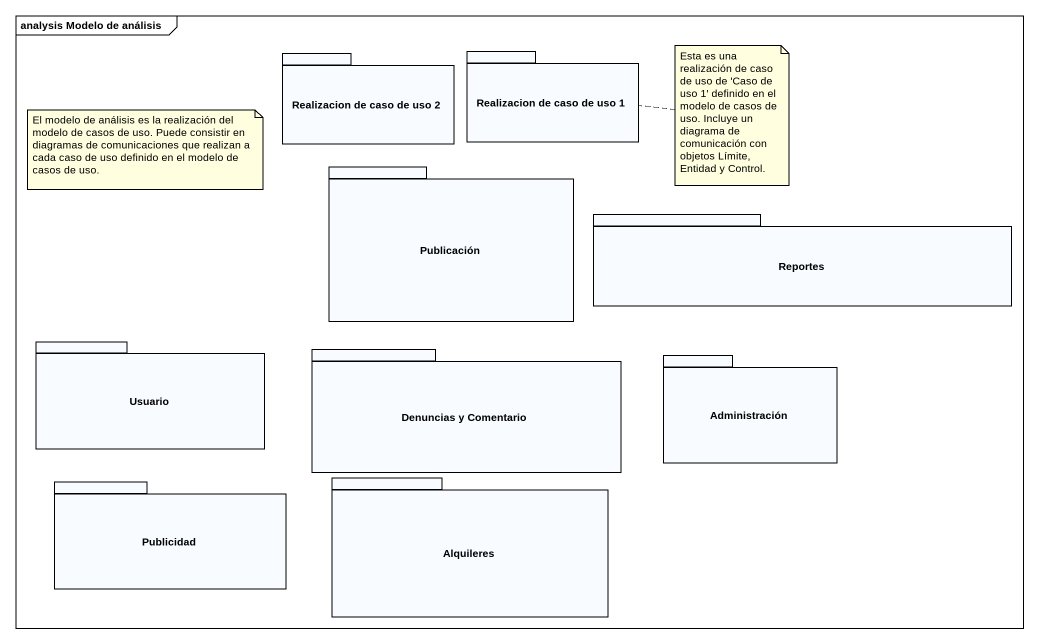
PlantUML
@startuml
mainframe analysis Modelo de análisis
package "Realizacion de caso de uso 2" as Realizacion_de_caso_de_uso_2 {
}
package "Realizacion de caso de uso 1" as Realizacion_de_caso_de_uso_1 {
}
package Publicación {
}
package Reportes {
}
package Usuario {
}
package "Denuncias y Comentario" as Denuncias_y_Comentario {
}
package Administración {
}
package Publicidad {
}
package Alquileres {
}
note right of Realizacion_de_caso_de_uso_1 : Esta es una realización de caso de uso de 'Caso de uso 1' definido en el modelo de casos de uso. Incluye un diagrama de comunicación con objetos Límite, Entidad y Control.
note as N2
  El modelo de análisis es la realización del modelo de casos de uso. Puede consistir en diagramas de comunicaciones que realizan a cada caso de uso definido en el modelo de casos de uso.
end note
@enduml
